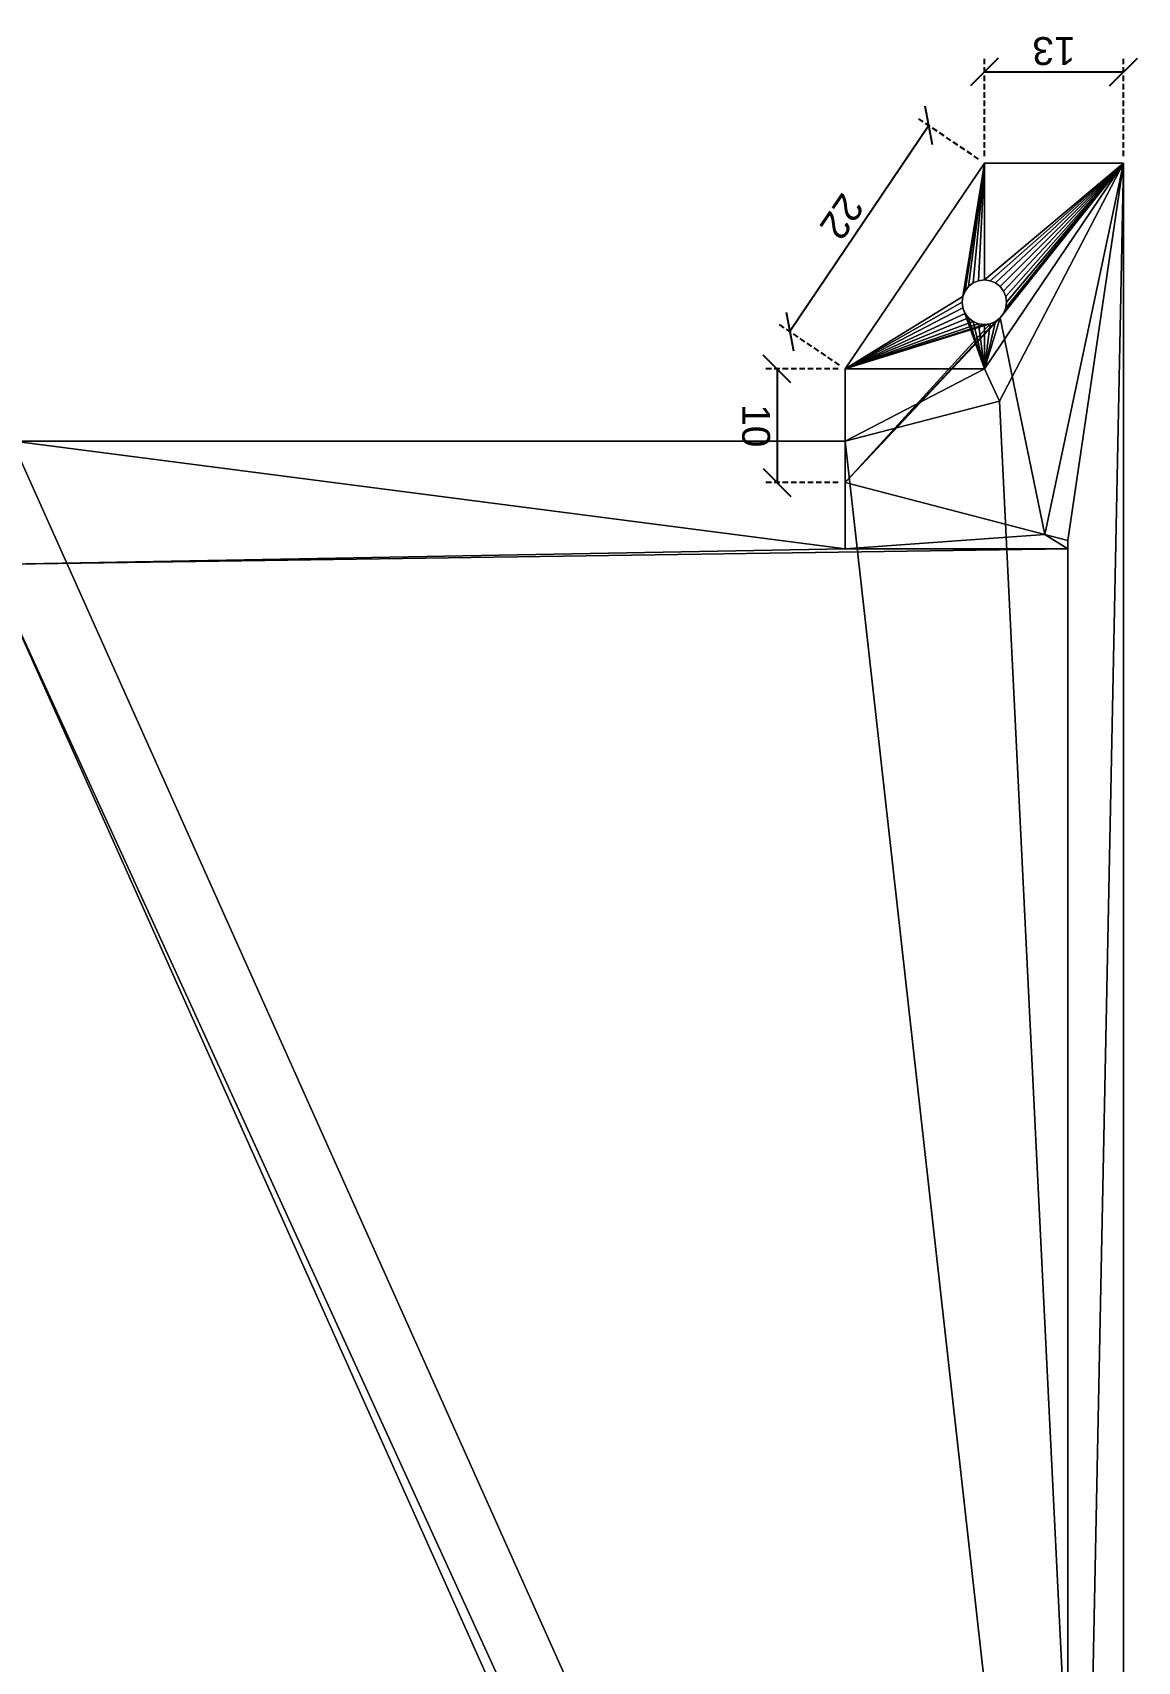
# Model space of a CAD drawing. Header units: millimetres. Extents: x -38752 to -34801, y 260924 to 263752.
# Drawn here: x -38123.8 to -38024.5, y 263022.2 to 263168.6 of the extents above; entities that cross this region are included whole.
import ezdxf

# ---------------------------------------------------------------- set-up
doc = ezdxf.new("R2010")
doc.units = ezdxf.units.MM
doc.linetypes.add('DASHED', pattern=[0.75, 0.5, -0.25])
doc.layers.get('0').update_dxf_attribs({"lineweight": 9})
doc.layers.add('0.05', color=2, linetype='Continuous', lineweight=5)
doc.layers.add('0.09', color=1, linetype='Continuous', lineweight=9)
doc.styles.get("Standard").update_dxf_attribs({"font": 'arial.ttf'})
doc.dimstyles.new('Annotative', dxfattribs={"dimscale": 0, "dimtxt": 2.5, "dimasz": 2.5, "dimexe": 1.25, "dimexo": 0.625, "dimtad": 1, "dimdec": 0, "dimtxsty": 'Standard', "dimblk": 'OBLIQUE', "dimcen": 2.5, "dimclrd": 256, "dimclre": 7, "dimadec": 0, "dimazin": 0, "dimtfac": 1, "dimtdec": 0, "dimtmove": 0, "dimatfit": 3, "dimfxl": 1, "dimarcsym": 0})

# ---------------------------------------------------------------- blocks, each defined once
blk = doc.blocks.new('_Oblique')
at = {"color": 0, "linetype": 'ByBlock', "lineweight": -2}
blk.add_line((-0.5, -0.5), (0.5, 0.5), dxfattribs=at)
blk = doc.blocks.new('*D94')
at = {"layer": '0.05', "color": 7, "linetype": 'DASHED', "lineweight": -2, "transparency": 16777216}
for p, q in [((-38038.78816257177, 263157.2018995011), (-38044.29274291861, 263160.9212105464)), ((-38051.2881625718, 263138.7018995013), (-38056.79274291861, 263142.4212105465))]:
    blk.add_line(p, q, dxfattribs=at)
at = {"layer": '0.05', "lineweight": -2, "transparency": 16777216}
blk.add_line((-38043.25700670773, 263160.2213887823), (-38055.75700670773, 263141.7213887824), dxfattribs=at)
at = {"layer": 'Defpoints', "color": 0, "transparency": 16777216}
for p in [(-38038.27029446633, 263156.8519886191), (-38055.75700670773, 263141.7213887824), (-38050.77029446639, 263138.3519886193)]:
    blk.add_point(p, dxfattribs=at)
at = {"layer": '0.05', "lineweight": -2, "transparency": 16777216, "xscale": 2.5, "yscale": 2.5, "zscale": 2.5}
for p, rotation in [((-38043.25700670773, 263160.2213887823), 55.95406264326201), ((-38055.75700670773, 263141.7213887824), 235.954062643262)]:
    blk.add_blockref('_Oblique', p, dxfattribs=dict(at, rotation=rotation))
at = {"layer": '0.05', "color": 0, "transparency": 16777216, "insert": (-38051.06485005356, 263152.0239856376), "char_height": 2.5, "attachment_point": 5, "rotation": 235.954062643262}
blk.add_mtext('22', dxfattribs=at)
blk = doc.blocks.new('*D95')
at = {"layer": '0.05', "color": 7, "linetype": 'DASHED', "lineweight": -2, "transparency": 16777216}
for p, q in [((-38051.3952944663, 263138.3519886191), (-38058.14743971484, 263138.3519886191)), ((-38051.39529446631, 263128.1519886191), (-38058.14743971485, 263128.1519886191))]:
    blk.add_line(p, q, dxfattribs=at)
at = {"layer": '0.05', "lineweight": -2, "transparency": 16777216}
blk.add_line((-38056.89743971484, 263138.3519886191), (-38056.89743971485, 263128.1519886191), dxfattribs=at)
at = {"layer": 'Defpoints', "color": 0, "transparency": 16777216}
for p in [(-38050.77029446633, 263138.3519886192), (-38056.8974397149, 263128.1519886191), (-38050.77029446635, 263128.1519886191)]:
    blk.add_point(p, dxfattribs=at)
at = {"layer": '0.05', "lineweight": -2, "transparency": 16777216, "xscale": 2.5, "yscale": 2.5, "zscale": 2.5}
for p, rotation in [((-38056.89743971484, 263138.3519886191), 89.99999999998083), ((-38056.89743971485, 263128.1519886191), 269.9999999999808)]:
    blk.add_blockref('_Oblique', p, dxfattribs=dict(at, rotation=rotation))
at = {"layer": '0.05', "color": 0, "transparency": 16777216, "insert": (-38058.7988721842, 263133.2519886191), "char_height": 2.5, "attachment_point": 5, "rotation": 269.9999999999808}
blk.add_mtext('10', dxfattribs=at)
blk = doc.blocks.new('*D96')
at = {"layer": '0.05', "color": 7, "linetype": 'DASHED', "lineweight": -2, "transparency": 16777216}
for p, q in [((-38038.27029446631, 263157.4769886191), (-38038.27029446631, 263166.2858033155)), ((-38025.77029446631, 263157.4769886191), (-38025.77029446631, 263166.2858033155))]:
    blk.add_line(p, q, dxfattribs=at)
at = {"layer": '0.05', "lineweight": -2, "transparency": 16777216}
blk.add_line((-38025.77029446631, 263165.0358033155), (-38038.27029446631, 263165.0358033155), dxfattribs=at)
at = {"layer": 'Defpoints', "color": 0, "transparency": 16777216}
for p in [(-38038.27029446632, 263165.0358033155), (-38038.27029446632, 263156.8519886192), (-38025.77029446632, 263156.8519886191)]:
    blk.add_point(p, dxfattribs=at)
at = {"layer": '0.05', "lineweight": -2, "transparency": 16777216, "xscale": 2.5, "yscale": 2.5, "zscale": 2.5}
for p, rotation in [((-38038.27029446631, 263165.0358033155), 179.9999999999951), ((-38025.77029446631, 263165.0358033155), 359.9999999999951)]:
    blk.add_blockref('_Oblique', p, dxfattribs=dict(at, rotation=rotation))
at = {"layer": '0.05', "color": 0, "transparency": 16777216, "insert": (-38032.02029446627, 263166.9380884451), "char_height": 2.5, "attachment_point": 5, "rotation": 179.99999999999517}
blk.add_mtext('13', dxfattribs=at)

msp = doc.modelspace()

# ---------------------------------------------------------------- linework, layer by layer
at = {"extrusion": (2.491844937334312e-13, 1, -4.440892098637425e-16)}
for p, q in [((-38050.77029446633, 263138.3519886191, 5.000000000023533), (-38038.27029446633, 263156.8519886191, 5.000000000016769)), ((-38050.77029446633, 263138.3519886191), (-38038.27029446633, 263156.8519886191)), ((-38025.77029446632, 263156.851988619, 5.000000000016797), (-38038.27029446633, 263156.8519886191, 5.000000000016769)), ((-38025.77029446632, 263156.851988619), (-38038.27029446633, 263156.8519886191)), ((-38038.27029446633, 263156.8519886191, 5.000000000016769), (-38038.27029446633, 263156.8519886191)), ((-38038.27029446633, 263138.3519886191, 5.000000000018304), (-38025.77029446632, 263156.851988619, 5.000000000016797)), ((-38036.9226847652, 263135.4523671413, 16.1523902988904), (-38025.77029446632, 263156.851988619, 5.000000000016797)), ((-38025.77029446632, 263156.851988619, 5.000000000016797), (-38025.77029446639, 262908.871988619, 5.000000000006509)), ((-38025.77029446632, 263156.851988619), (-38025.77029446638, 262908.871988619)), ((-38025.77029446632, 263156.851988619, 5.000000000016797), (-38025.77029446632, 263156.851988619)), ((-38038.78793255653, 263146.2838402716, 5.000000000019298), (-38038.78793255653, 263146.2838402716)), ((-38038.27029446633, 263146.3519886191, 5.000000000018161), (-38038.27029446633, 263146.3519886191)), ((-38037.75265637612, 263146.2838402716, 5.000000000018446), (-38037.75265637612, 263146.2838402716)), ((-38040.2021461189, 263144.8696267092, 5.000000000018673), (-38040.2021461189, 263144.8696267092)), ((-38040.00234527388, 263145.3519886191, 5.000000000019384), (-38040.0023452739, 263145.3519886191)), ((-38039.68450802869, 263145.7662021814, 5.000000000018588), (-38039.68450802869, 263145.7662021814)), ((-38039.27029446633, 263146.0840394267, 5.000000000018531), (-38039.27029446633, 263146.0840394267)), ((-38037.27029446633, 263146.0840394266, 5.000000000018446), (-38037.27029446633, 263146.0840394266)), ((-38036.85608090395, 263145.7662021814, 5.000000000018417), (-38036.85608090395, 263145.7662021814)), ((-38036.53824365875, 263145.3519886191, 5.000000000018446), (-38036.53824365877, 263145.3519886191)), ((-38036.33844281374, 263144.8696267092, 5.000000000019241), (-38036.33844281374, 263144.8696267092)), ((-38040.27029446633, 263144.351988619, 5.000000000018616), (-38040.27029446633, 263144.351988619)), ((-38040.2021461189, 263143.8343505288, 5.000000000018701), (-38040.2021461189, 263143.8343505288)), ((-38040.0023452739, 263143.3519886191, 5.000000000019526), (-38040.0023452739, 263143.3519886191)), ((-38036.53824365875, 263143.3519886191, 5.000000000018559), (-38036.53824365877, 263143.3519886191)), ((-38036.33844281374, 263143.8343505288, 5.000000000018503), (-38036.33844281375, 263143.8343505288)), ((-38036.27029446633, 263144.3519886191, 5.00000000001927), (-38036.27029446633, 263144.3519886191)), ((-38039.68450802869, 263142.9377750568, 5.000000000018758), (-38039.68450802869, 263142.9377750568)), ((-38039.27029446633, 263142.6199378115, 5.000000000018758), (-38039.27029446633, 263142.6199378115)), ((-38038.78793255653, 263142.4201369665, 5.00000000001873), (-38038.78793255653, 263142.4201369665)), ((-38038.27029446633, 263142.3519886191, 5.00000000001836), (-38038.27029446633, 263142.3519886191)), ((-38037.75265637612, 263142.4201369665, 5.000000000018673), (-38037.75265637612, 263142.4201369665)), ((-38037.27029446633, 263142.6199378115, 5.000000000018645), (-38037.27029446633, 263142.6199378115)), ((-38036.85608090395, 263142.9377750568, 5.000000000018588), (-38036.85608090395, 263142.9377750568)), ((-38050.77029446633, 263138.3519886191, 5.000000000023533), (-38050.77029446633, 263138.3519886191)), ((-38050.77029446633, 263138.3519886191), (-38050.77029446633, 263128.1519886191)), ((-38050.77029446633, 263138.3519886191, 5.000000000023533), (-38050.77029446633, 263131.8519886191, 30.0000000000484)), ((-38038.27029446633, 263138.3519886191, 5.000000000018304), (-38050.77029446633, 263138.3519886191, 5.000000000023533)), ((-38036.9226847652, 263135.4523671413, 16.1523902988904), (-38038.27029446633, 263138.3519886191, 5.000000000018304)), ((-38050.77029446633, 263131.8519886191, 30.0000000000484), (-38036.9226847652, 263135.4523671413, 16.1523902988904)), ((-38125.62693880319, 263131.8519886191, 104.8566443369325), (-38122.09140489726, 263131.8519886191, 101.3211104310002)), ((-38125.48860628497, 263131.8519886191, 97.64724400683345), (-38050.77029446633, 263131.8519886191, 22.92893218817461)), ((-38122.09140489726, 263131.8519886191, 101.3211104310002), (-38052.18450802872, 263131.8519886191, 31.41421356242112)), ((-38052.18450802872, 263131.8519886191, 31.41421356242112), (-38050.77029446633, 263131.8519886191, 30.0000000000484)), ((-38050.77029446633, 263131.8519886191, 22.92893218817461), (-38050.77029446635, 263122.1904662502, 22.92893218817322)), ((-38050.77029446633, 263131.8519886191, 22.92893218817461), (-38050.77029446633, 263131.8519886191, 30.0000000000484)), ((-38050.77029446633, 263128.1519886191), (-38050.77029446635, 263122.1904662502, 22.92893218817322)), ((-38050.77029446633, 263128.1519886191), (-38032.84136227817, 263123.4904662502)), ((-38032.84136227817, 263123.4904662502), (-38030.77029446633, 263122.9519886191)), ((-38030.77029446639, 262908.871988619), (-38030.77029446633, 263122.9519886191)), ((-38030.77029446633, 263122.1904662502, 2.928932188172581), (-38030.77029446633, 263122.9519886191)), ((-38050.77029446635, 263122.1904662502, 22.92893218817322), (-38030.77029446633, 263122.1904662502, 2.928932188172581)), ((-38030.77029446638, 262908.8719886192, 2.928932188138816), (-38030.77029446633, 263122.1904662502, 2.928932188172581))]:
    msp.add_line(p, q, dxfattribs=at)
for points in [[(-38040.2702944663, 263144.3519886191, 5.000000000018616), (-38040.20214611889, 263144.8696267093, 5.000000000018673), (-38040.00234527387, 263145.3519886191, 5.000000000019384), (-38039.68450802866, 263145.7662021815, 5.000000000018588), (-38039.2702944663, 263146.0840394268, 5.000000000018531), (-38038.78793255652, 263146.2838402717, 5.000000000019298), (-38038.2702944663, 263146.3519886191, 5.000000000018161), (-38037.75265637611, 263146.2838402717, 5.000000000018446), (-38037.2702944663, 263146.0840394267, 5.000000000018446), (-38036.85608090392, 263145.7662021815, 5.000000000018417), (-38036.53824365874, 263145.3519886191, 5.000000000018446), (-38036.33844281374, 263144.8696267093, 5.000000000019241), (-38036.2702944663, 263144.3519886191, 5.00000000001927), (-38036.33844281374, 263143.8343505288, 5.000000000018503), (-38036.53824365874, 263143.3519886191, 5.000000000018559), (-38036.85608090393, 263142.9377750568, 5.000000000018588), (-38037.2702944663, 263142.6199378115, 5.000000000018645), (-38037.75265637611, 263142.4201369666, 5.000000000018673), (-38038.2702944663, 263142.3519886191, 5.00000000001836), (-38038.78793255652, 263142.4201369666, 5.00000000001873), (-38039.2702944663, 263142.6199378115, 5.000000000018758), (-38039.68450802869, 263142.9377750568, 5.000000000018758), (-38040.00234527387, 263143.3519886191, 5.000000000019526), (-38040.2021461189, 263143.8343505288, 5.000000000018701), (-38040.2702944663, 263144.3519886191, 5.000000000018616)], [(-38039.68450802869, 263145.7662021815, 2.020783540501725e-11), (-38039.2702944663, 263146.0840394268, 2.015099198615644e-11), (-38038.78793255652, 263146.2838402717, 2.088995643134695e-11), (-38038.2702944663, 263146.3519886191, 1.975308805413079e-11), (-38037.75265637611, 263146.2838402717, 2.003730514843483e-11), (-38037.2702944663, 263146.0840394267, 2.006572685786523e-11), (-38036.85608090393, 263145.7662021815, 2.003730514843483e-11), (-38036.53824365874, 263145.3519886191, 2.006572685786523e-11), (-38036.33844281374, 263144.8696267093, 2.083311301248614e-11), (-38036.2702944663, 263144.3519886191, 2.088995643134695e-11), (-38036.33844281374, 263143.8343505288, 2.017941369558685e-11), (-38036.53824365874, 263143.3519886191, 2.017941369558685e-11), (-38036.85608090395, 263142.9377750568, 2.020783540501725e-11), (-38037.2702944663, 263142.6199378115, 2.023625711444765e-11), (-38037.75265637611, 263142.4201369666, 2.026467882387806e-11), (-38038.2702944663, 263142.3519886191, 1.995204002014361e-11), (-38038.78793255652, 263142.4201369666, 2.040678737103008e-11), (-38039.2702944663, 263142.6199378115, 2.037836566159967e-11), (-38039.68450802869, 263142.9377750568, 2.037836566159967e-11), (-38040.00234527387, 263143.3519886191, 2.114575181622058e-11), (-38040.2021461189, 263143.8343505288, 2.032152224273887e-11), (-38040.2702944663, 263144.3519886191, 2.020783540501725e-11), (-38040.2021461189, 263144.8696267093, 2.029310053330846e-11), (-38040.00234527388, 263145.3519886191, 2.100364326906856e-11), (-38039.68450802869, 263145.7662021815, 2.020783540501725e-11)]]:
    msp.add_polyline3d(points)

# ---------------------------------------------------------------- dimensions: what is measured, and where the dimension line sits
at = {"layer": '0.05'}
for p1, p2, distance, picture, middle in [((-38025.77029446631, 263156.8519886191), (-38038.27029446631, 263156.8519886191), -8.183814696443733, '*D96', (-38032.02029446627, 263166.9380884451)), ((-38050.77029446633, 263138.3519886191), (-38050.77029446633, 263128.1519886191), -6.127145248567103, '*D95', (-38058.7988721842, 263133.2519886191))]:
    dim = msp.add_aligned_dim(p1=p1, p2=p2, distance=distance, dimstyle='Annotative', override={"dimtad": 2}, dxfattribs=at)
    dim.commit()
    dim.dimension.update_dxf_attribs({"geometry": picture, "text_midpoint": middle})
dim = msp.add_linear_dim(base=(-38055.75700670773, 263141.7213887824), p1=(-38038.27029446633, 263156.8519886191), p2=(-38050.77029446635, 263138.3519886193), angle=235.954062643262, dimstyle='Annotative', override={"dimtad": 2}, dxfattribs=at)
dim.commit()
dim.dimension.update_dxf_attribs({"geometry": '*D94', "text_midpoint": (-38051.06485005356, 263152.0239856376)})

# ---------------------------------------------------------------- meshes
at = {"layer": '0.09'}
mesh = msp.add_polyface(dxfattribs=at)
corners = [(-38052.1845080287, 263131.8519886191, 31.41421356242112), (-38050.77029446633, 263131.8519886191, 30.0000000000484), (-38122.09140489725, 263131.8519886191, 101.3211104310002), (-38125.62693880337, 262881.8719886192, 104.8566443369355), (-38025.77029446636, 262908.8719886192, 5.000000000006509), (-38025.77029446639, 262881.8719886192, 5.000000000024102), (-38125.62693880318, 263131.8519886191, 104.8566443369325), (-38036.92268476517, 263135.4523671413, 16.1523902988904), (-38025.7702944663, 263156.8519886191, 5.000000000016797)]
mesh.append_faces([[corners[k] for k in face] for face in [(3, 4, 5), (4, 7, 8)]], dxfattribs={"vtx0": -1})
mesh.append_faces([[corners[k] for k in face] for face in [(4, 6, 1)]], dxfattribs={"vtx0": -1, "vtx1": -1, "vtx2": -1})
mesh.append_faces([[corners[k] for k in face] for face in [(4, 3, 6), (4, 1, 7), (1, 6, 2)]], dxfattribs={"vtx0": -1, "vtx2": -1})
mesh.append_faces([[corners[k] for k in face] for face in [(0, 1, 2)]], dxfattribs={"vtx1": -1})
mesh = msp.add_polyface(dxfattribs=at)
corners = [(-38025.7702944663, 263156.8519886191), (-38030.77029446636, 262908.8719886192), (-38025.77029446636, 262908.871988619), (-38030.7702944663, 263122.9519886191), (-38032.84136227817, 263123.4904662502), (-38036.85608090395, 263142.9377750568), (-38050.77029446633, 263128.1519886192), (-38037.2702944663, 263142.6199378115), (-38037.75265637611, 263142.4201369666), (-38050.77029446633, 263138.3519886191), (-38038.2702944663, 263142.3519886191), (-38036.53824365874, 263143.3519886191), (-38036.33844281374, 263143.8343505288), (-38036.2702944663, 263144.3519886191), (-38036.33844281374, 263144.8696267093), (-38036.53824365874, 263145.3519886191), (-38036.85608090393, 263145.7662021815), (-38037.2702944663, 263146.0840394267), (-38037.75265637611, 263146.2838402717), (-38038.2702944663, 263146.3519886191), (-38040.2021461189, 263144.8696267093), (-38038.2702944663, 263156.8519886191), (-38040.2702944663, 263144.3519886191), (-38040.2021461189, 263143.8343505288), (-38040.00234527387, 263143.3519886191), (-38039.68450802869, 263142.9377750568), (-38039.2702944663, 263142.6199378115), (-38038.78793255652, 263142.4201369666), (-38040.00234527388, 263145.3519886191), (-38039.68450802869, 263145.7662021815), (-38039.2702944663, 263146.0840394268), (-38038.78793255652, 263146.2838402717)]
mesh.append_faces([[corners[k] for k in face] for face in [(0, 1, 2)]], dxfattribs={"vtx0": -1})
mesh.append_faces([[corners[k] for k in face] for face in [(1, 0, 3), (3, 0, 4), (4, 5, 6), (6, 8, 9), (5, 0, 11), (11, 0, 12), (12, 0, 13), (13, 0, 14), (14, 0, 15), (15, 0, 16), (16, 0, 17), (17, 0, 18), (18, 0, 19), (9, 20, 21), (20, 9, 22), (22, 9, 23), (23, 9, 24), (24, 9, 25), (25, 9, 26), (26, 9, 27), (27, 9, 10), (21, 19, 0)]], dxfattribs={"vtx0": -1, "vtx1": -1})
mesh.append_faces([[corners[k] for k in face] for face in [(4, 0, 5)]], dxfattribs={"vtx0": -1, "vtx1": -1, "vtx2": -1})
mesh.append_faces([[corners[k] for k in face] for face in [(6, 5, 7), (6, 7, 8), (9, 8, 10), (21, 20, 28), (21, 28, 29), (21, 29, 30), (21, 30, 31), (21, 31, 19)]], dxfattribs={"vtx0": -1, "vtx2": -1})
mesh = msp.add_polyface(dxfattribs=at)
corners = [(-38050.77029446633, 263138.3519886191), (-38038.2702944663, 263156.8519886191, 5.000000000016769), (-38050.77029446632, 263138.3519886191, 5.000000000023533), (-38038.2702944663, 263156.8519886191)]
mesh.append_faces([[corners[k] for k in face] for face in [(0, 1, 2), (1, 0, 3)]], dxfattribs={"vtx0": -1})
mesh = msp.add_polyface(dxfattribs=at)
corners = [(-38050.77029446632, 263138.3519886191, 5.000000000023533), (-38040.2021461189, 263143.8343505288, 5.000000000018701), (-38038.2702944663, 263138.3519886191, 5.000000000018304), (-38040.2702944663, 263144.3519886191, 5.000000000018616), (-38040.20214611889, 263144.8696267093, 5.000000000018673), (-38038.2702944663, 263156.8519886191, 5.000000000016769), (-38040.00234527387, 263143.3519886191, 5.000000000019526), (-38039.68450802869, 263142.9377750568, 5.000000000018758), (-38039.2702944663, 263142.6199378115, 5.000000000018758), (-38038.78793255652, 263142.4201369666, 5.00000000001873), (-38038.2702944663, 263142.3519886191, 5.00000000001836), (-38040.00234527387, 263145.3519886191, 5.000000000019384), (-38039.68450802866, 263145.7662021815, 5.000000000018588), (-38039.2702944663, 263146.0840394268, 5.000000000018531), (-38038.78793255652, 263146.2838402717, 5.000000000019298), (-38038.2702944663, 263146.3519886191, 5.000000000018161), (-38025.7702944663, 263156.8519886191, 5.000000000016797), (-38036.85608090393, 263142.9377750568, 5.000000000018588), (-38037.2702944663, 263142.6199378115, 5.000000000018645), (-38037.75265637611, 263142.4201369666, 5.000000000018673), (-38036.53824365874, 263143.3519886191, 5.000000000018559), (-38036.33844281374, 263143.8343505288, 5.000000000018503), (-38036.2702944663, 263144.3519886191, 5.00000000001927), (-38036.33844281374, 263144.8696267093, 5.000000000019241), (-38036.53824365874, 263145.3519886191, 5.000000000018446), (-38036.85608090392, 263145.7662021815, 5.000000000018417), (-38037.2702944663, 263146.0840394267, 5.000000000018446), (-38037.75265637611, 263146.2838402717, 5.000000000018446)]
mesh.append_faces([[corners[k] for k in face] for face in [(0, 1, 2), (1, 0, 3), (3, 0, 4), (4, 5, 11), (11, 5, 12), (12, 5, 13), (13, 5, 14), (14, 5, 15), (2, 17, 16), (17, 2, 18), (18, 2, 19), (19, 2, 10)]], dxfattribs={"vtx0": -1, "vtx1": -1})
mesh.append_faces([[corners[k] for k in face] for face in [(4, 0, 5), (2, 1, 6), (2, 6, 7), (2, 7, 8), (2, 8, 9), (2, 9, 10), (15, 5, 16), (16, 17, 20), (16, 20, 21), (16, 21, 22), (16, 22, 23), (16, 23, 24), (16, 24, 25), (16, 25, 26), (16, 26, 27), (16, 27, 15)]], dxfattribs={"vtx0": -1, "vtx2": -1})
mesh = msp.add_polyface(dxfattribs=at)
corners = [(-38038.2702944663, 263156.8519886191, 5.000000000016769), (-38025.7702944663, 263156.8519886191), (-38025.7702944663, 263156.8519886191, 5.000000000016797), (-38038.2702944663, 263156.8519886191)]
mesh.append_faces([[corners[k] for k in face] for face in [(0, 1, 2), (1, 0, 3)]], dxfattribs={"vtx0": -1})
mesh = msp.add_polyface(dxfattribs=at)
corners = [(-38025.7702944663, 263156.8519886191, 5.000000000016797), (-38036.92268476517, 263135.4523671413, 16.1523902988904), (-38038.2702944663, 263138.3519886191, 5.000000000018304)]
mesh.append_faces([[corners[k] for k in face] for face in [(0, 1, 2)]])
mesh = msp.add_polyface(dxfattribs=at)
corners = [(-38025.7702944663, 263156.8519886191), (-38025.77029446636, 262908.8719886192, 5.000000000006509), (-38025.7702944663, 263156.8519886191, 5.000000000016797), (-38025.77029446636, 262908.871988619)]
mesh.append_faces([[corners[k] for k in face] for face in [(0, 1, 2), (1, 0, 3)]], dxfattribs={"vtx0": -1})
mesh = msp.add_polyface(dxfattribs=at)
corners = [(-38038.78793255652, 263146.2838402717), (-38039.2702944663, 263146.0840394268, 5.000000000018531), (-38038.78793255652, 263146.2838402717, 5.000000000019298), (-38039.2702944663, 263146.0840394268)]
mesh.append_faces([[corners[k] for k in face] for face in [(0, 1, 2), (1, 0, 3)]], dxfattribs={"vtx0": -1})
mesh = msp.add_polyface(dxfattribs=at)
corners = [(-38038.2702944663, 263146.3519886191), (-38038.78793255652, 263146.2838402717, 5.000000000019298), (-38038.2702944663, 263146.3519886191, 5.000000000018161), (-38038.78793255652, 263146.2838402717)]
mesh.append_faces([[corners[k] for k in face] for face in [(0, 1, 2), (1, 0, 3)]], dxfattribs={"vtx0": -1})
mesh = msp.add_polyface(dxfattribs=at)
corners = [(-38037.75265637611, 263146.2838402717), (-38038.2702944663, 263146.3519886191, 5.000000000018161), (-38037.75265637611, 263146.2838402717, 5.000000000018446), (-38038.2702944663, 263146.3519886191)]
mesh.append_faces([[corners[k] for k in face] for face in [(0, 1, 2), (1, 0, 3)]], dxfattribs={"vtx0": -1})
mesh = msp.add_polyface(dxfattribs=at)
corners = [(-38037.2702944663, 263146.0840394267), (-38037.75265637611, 263146.2838402717, 5.000000000018446), (-38037.2702944663, 263146.0840394267, 5.000000000018446), (-38037.75265637611, 263146.2838402717)]
mesh.append_faces([[corners[k] for k in face] for face in [(0, 1, 2), (1, 0, 3)]], dxfattribs={"vtx0": -1})
mesh = msp.add_polyface(dxfattribs=at)
corners = [(-38040.2021461189, 263144.8696267093), (-38040.2702944663, 263144.3519886191, 5.000000000018616), (-38040.20214611889, 263144.8696267093, 5.000000000018673), (-38040.2702944663, 263144.3519886191)]
mesh.append_faces([[corners[k] for k in face] for face in [(0, 1, 2), (1, 0, 3)]], dxfattribs={"vtx0": -1})
mesh = msp.add_polyface(dxfattribs=at)
corners = [(-38040.00234527388, 263145.3519886191), (-38040.20214611889, 263144.8696267093, 5.000000000018673), (-38040.00234527387, 263145.3519886191, 5.000000000019384), (-38040.2021461189, 263144.8696267093)]
mesh.append_faces([[corners[k] for k in face] for face in [(0, 1, 2), (1, 0, 3)]], dxfattribs={"vtx0": -1})
mesh = msp.add_polyface(dxfattribs=at)
corners = [(-38039.68450802866, 263145.7662021815, 5.000000000018588), (-38040.00234527388, 263145.3519886191), (-38040.00234527387, 263145.3519886191, 5.000000000019384), (-38039.68450802869, 263145.7662021815)]
mesh.append_faces([[corners[k] for k in face] for face in [(0, 1, 2), (1, 0, 3)]], dxfattribs={"vtx0": -1})
mesh = msp.add_polyface(dxfattribs=at)
corners = [(-38039.68450802869, 263145.7662021815), (-38039.2702944663, 263146.0840394268, 5.000000000018531), (-38039.2702944663, 263146.0840394268), (-38039.68450802866, 263145.7662021815, 5.000000000018588)]
mesh.append_faces([[corners[k] for k in face] for face in [(0, 1, 2), (1, 0, 3)]], dxfattribs={"vtx0": -1})
mesh = msp.add_polyface(dxfattribs=at)
corners = [(-38036.85608090393, 263145.7662021815), (-38037.2702944663, 263146.0840394267, 5.000000000018446), (-38036.85608090392, 263145.7662021815, 5.000000000018417), (-38037.2702944663, 263146.0840394267)]
mesh.append_faces([[corners[k] for k in face] for face in [(0, 1, 2), (1, 0, 3)]], dxfattribs={"vtx0": -1})
mesh = msp.add_polyface(dxfattribs=at)
corners = [(-38036.53824365874, 263145.3519886191), (-38036.85608090392, 263145.7662021815, 5.000000000018417), (-38036.53824365874, 263145.3519886191, 5.000000000018446), (-38036.85608090393, 263145.7662021815)]
mesh.append_faces([[corners[k] for k in face] for face in [(0, 1, 2), (1, 0, 3)]], dxfattribs={"vtx0": -1})
mesh = msp.add_polyface(dxfattribs=at)
corners = [(-38036.33844281374, 263144.8696267093), (-38036.53824365874, 263145.3519886191, 5.000000000018446), (-38036.33844281374, 263144.8696267093, 5.000000000019241), (-38036.53824365874, 263145.3519886191)]
mesh.append_faces([[corners[k] for k in face] for face in [(0, 1, 2), (1, 0, 3)]], dxfattribs={"vtx0": -1})
mesh = msp.add_polyface(dxfattribs=at)
corners = [(-38036.2702944663, 263144.3519886191), (-38036.33844281374, 263144.8696267093, 5.000000000019241), (-38036.2702944663, 263144.3519886191, 5.00000000001927), (-38036.33844281374, 263144.8696267093)]
mesh.append_faces([[corners[k] for k in face] for face in [(0, 1, 2), (1, 0, 3)]], dxfattribs={"vtx0": -1})
mesh = msp.add_polyface(dxfattribs=at)
corners = [(-38040.2702944663, 263144.3519886191, 5.000000000018616), (-38040.2021461189, 263143.8343505288), (-38040.2021461189, 263143.8343505288, 5.000000000018701), (-38040.2702944663, 263144.3519886191)]
mesh.append_faces([[corners[k] for k in face] for face in [(0, 1, 2), (1, 0, 3)]], dxfattribs={"vtx0": -1})
mesh = msp.add_polyface(dxfattribs=at)
corners = [(-38040.2021461189, 263143.8343505288, 5.000000000018701), (-38040.00234527387, 263143.3519886191), (-38040.00234527387, 263143.3519886191, 5.000000000019526), (-38040.2021461189, 263143.8343505288)]
mesh.append_faces([[corners[k] for k in face] for face in [(0, 1, 2), (1, 0, 3)]], dxfattribs={"vtx0": -1})
mesh = msp.add_polyface(dxfattribs=at)
corners = [(-38040.00234527387, 263143.3519886191), (-38039.68450802869, 263142.9377750568, 5.000000000018758), (-38040.00234527387, 263143.3519886191, 5.000000000019526), (-38039.68450802869, 263142.9377750568)]
mesh.append_faces([[corners[k] for k in face] for face in [(0, 1, 2), (1, 0, 3)]], dxfattribs={"vtx0": -1})
mesh = msp.add_polyface(dxfattribs=at)
corners = [(-38036.85608090395, 263142.9377750568), (-38036.53824365874, 263143.3519886191, 5.000000000018559), (-38036.85608090393, 263142.9377750568, 5.000000000018588), (-38036.53824365874, 263143.3519886191)]
mesh.append_faces([[corners[k] for k in face] for face in [(0, 1, 2), (1, 0, 3)]], dxfattribs={"vtx0": -1})
mesh = msp.add_polyface(dxfattribs=at)
corners = [(-38036.53824365874, 263143.3519886191), (-38036.33844281374, 263143.8343505288, 5.000000000018503), (-38036.53824365874, 263143.3519886191, 5.000000000018559), (-38036.33844281374, 263143.8343505288)]
mesh.append_faces([[corners[k] for k in face] for face in [(0, 1, 2), (1, 0, 3)]], dxfattribs={"vtx0": -1})
mesh = msp.add_polyface(dxfattribs=at)
corners = [(-38036.33844281374, 263143.8343505288, 5.000000000018503), (-38036.2702944663, 263144.3519886191), (-38036.2702944663, 263144.3519886191, 5.00000000001927), (-38036.33844281374, 263143.8343505288)]
mesh.append_faces([[corners[k] for k in face] for face in [(0, 1, 2), (1, 0, 3)]], dxfattribs={"vtx0": -1})
mesh = msp.add_polyface(dxfattribs=at)
corners = [(-38039.68450802869, 263142.9377750568, 5.000000000018758), (-38039.2702944663, 263142.6199378115), (-38039.2702944663, 263142.6199378115, 5.000000000018758), (-38039.68450802869, 263142.9377750568)]
mesh.append_faces([[corners[k] for k in face] for face in [(0, 1, 2), (1, 0, 3)]], dxfattribs={"vtx0": -1})
mesh = msp.add_polyface(dxfattribs=at)
corners = [(-38039.2702944663, 263142.6199378115, 5.000000000018758), (-38038.78793255652, 263142.4201369666), (-38038.78793255652, 263142.4201369666, 5.00000000001873), (-38039.2702944663, 263142.6199378115)]
mesh.append_faces([[corners[k] for k in face] for face in [(0, 1, 2), (1, 0, 3)]], dxfattribs={"vtx0": -1})
mesh = msp.add_polyface(dxfattribs=at)
corners = [(-38038.78793255652, 263142.4201369666, 5.00000000001873), (-38038.2702944663, 263142.3519886191), (-38038.2702944663, 263142.3519886191, 5.00000000001836), (-38038.78793255652, 263142.4201369666)]
mesh.append_faces([[corners[k] for k in face] for face in [(0, 1, 2), (1, 0, 3)]], dxfattribs={"vtx0": -1})
mesh = msp.add_polyface(dxfattribs=at)
corners = [(-38038.2702944663, 263142.3519886191, 5.00000000001836), (-38037.75265637611, 263142.4201369666), (-38037.75265637611, 263142.4201369666, 5.000000000018673), (-38038.2702944663, 263142.3519886191)]
mesh.append_faces([[corners[k] for k in face] for face in [(0, 1, 2), (1, 0, 3)]], dxfattribs={"vtx0": -1})
mesh = msp.add_polyface(dxfattribs=at)
corners = [(-38037.75265637611, 263142.4201369666, 5.000000000018673), (-38037.2702944663, 263142.6199378115), (-38037.2702944663, 263142.6199378115, 5.000000000018645), (-38037.75265637611, 263142.4201369666)]
mesh.append_faces([[corners[k] for k in face] for face in [(0, 1, 2), (1, 0, 3)]], dxfattribs={"vtx0": -1})
mesh = msp.add_polyface(dxfattribs=at)
corners = [(-38037.2702944663, 263142.6199378115, 5.000000000018645), (-38036.85608090395, 263142.9377750568), (-38036.85608090393, 263142.9377750568, 5.000000000018588), (-38037.2702944663, 263142.6199378115)]
mesh.append_faces([[corners[k] for k in face] for face in [(0, 1, 2), (1, 0, 3)]], dxfattribs={"vtx0": -1})
mesh = msp.add_polyface(dxfattribs=at)
corners = [(-38050.77029446632, 263131.8519886191, 22.92893218817461), (-38050.77029446632, 263138.3519886191, 5.000000000023533), (-38050.77029446633, 263131.8519886191, 30.0000000000484), (-38050.77029446633, 263122.1904662502, 22.92893218817322), (-38050.77029446633, 263128.1519886192), (-38050.77029446633, 263138.3519886191)]
mesh.append_faces([[corners[k] for k in face] for face in [(0, 1, 2), (1, 4, 5)]], dxfattribs={"vtx0": -1})
mesh.append_faces([[corners[k] for k in face] for face in [(1, 0, 3), (1, 3, 4)]], dxfattribs={"vtx0": -1, "vtx2": -1})
mesh = msp.add_polyface(dxfattribs=at)
corners = [(-38050.77029446633, 263131.8519886191, 30.0000000000484), (-38038.2702944663, 263138.3519886191, 5.000000000018304), (-38036.92268476517, 263135.4523671413, 16.1523902988904), (-38050.77029446632, 263138.3519886191, 5.000000000023533)]
mesh.append_faces([[corners[k] for k in face] for face in [(0, 1, 2), (1, 0, 3)]], dxfattribs={"vtx0": -1})
mesh = msp.add_polyface(dxfattribs=at)
corners = [(-38050.77029446633, 263131.8519886191, 30.0000000000484), (-38125.48860628497, 263131.8519886191, 97.64724400683345), (-38050.77029446632, 263131.8519886191, 22.92893218817461), (-38052.1845080287, 263131.8519886191, 31.41421356242112), (-38122.09140489725, 263131.8519886191, 101.3211104310002), (-38125.62693880318, 263131.8519886191, 104.8566443369325), (-38200.4835831401, 263131.8519886191, 22.65226715170594), (-38225.48358314009, 263131.8519886191, 5.00000000002953), (-38218.13585029177, 263131.8519886191, 5.000000000028876), (-38218.13585029177, 263131.8519886191, 4.000000000028876), (-38225.48358314009, 263131.8519886191, 4.00000000002953)]
mesh.append_faces([[corners[k] for k in face] for face in [(0, 1, 2), (9, 7, 10)]], dxfattribs={"vtx0": -1})
mesh.append_faces([[corners[k] for k in face] for face in [(1, 5, 6), (6, 7, 8), (8, 7, 9)]], dxfattribs={"vtx0": -1, "vtx1": -1})
mesh.append_faces([[corners[k] for k in face] for face in [(1, 0, 3), (1, 3, 4), (1, 4, 5), (6, 5, 7)]], dxfattribs={"vtx0": -1, "vtx2": -1})
mesh = msp.add_polyface(dxfattribs=at)
corners = [(-38032.8413622782, 262908.8719886192, 5.000000000019696), (-38054.7965194389, 262881.8719886192, 26.9551571605874), (-38032.84136227822, 262881.8719886192, 5.000000000007589), (-38054.79651943887, 262888.8719886192, 26.95515716058944), (-38123.45536592814, 262888.8719886192, 95.6140036498528), (-38123.45536592815, 262881.8719886192, 95.61400364985099), (-38127.69800661506, 263120.7900127598, 99.85664433693259), (-38127.69800661523, 262881.8719886192, 99.85664433693596), (-38030.77029446636, 262908.8719886192, 2.928932188138816), (-38030.7702944663, 263122.1904662502, 2.928932188172581), (-38050.77029446633, 263122.1904662502, 22.92893218817322), (-38125.48860628497, 263131.8519886191, 97.64724400683345), (-38050.77029446632, 263131.8519886191, 22.92893218817461)]
mesh.append_faces([[corners[k] for k in face] for face in [(0, 1, 2), (5, 6, 7), (11, 10, 12)]], dxfattribs={"vtx0": -1})
mesh.append_faces([[corners[k] for k in face] for face in [(1, 0, 3), (3, 0, 4)]], dxfattribs={"vtx0": -1, "vtx1": -1})
mesh.append_faces([[corners[k] for k in face] for face in [(6, 4, 0)]], dxfattribs={"vtx0": -1, "vtx1": -1, "vtx2": -1})
mesh.append_faces([[corners[k] for k in face] for face in [(6, 5, 4), (6, 0, 8), (6, 8, 9), (6, 9, 10), (10, 11, 6)]], dxfattribs={"vtx0": -1, "vtx2": -1})
mesh = msp.add_polyface(dxfattribs=at)
corners = [(-38032.84136227817, 263123.4904662502), (-38030.7702944663, 263122.1904662502, 2.928932188172581), (-38030.7702944663, 263122.9519886191), (-38050.77029446633, 263122.1904662502, 22.92893218817322), (-38050.77029446633, 263128.1519886192)]
mesh.append_faces([[corners[k] for k in face] for face in [(0, 1, 2), (3, 0, 4)]], dxfattribs={"vtx0": -1})
mesh.append_faces([[corners[k] for k in face] for face in [(1, 0, 3)]], dxfattribs={"vtx0": -1, "vtx1": -1})
mesh = msp.add_polyface(dxfattribs=at)
corners = [(-38030.77029446636, 262908.8719886192, 2.928932188138816), (-38030.7702944663, 263122.9519886191), (-38030.7702944663, 263122.1904662502, 2.928932188172581), (-38030.77029446636, 262908.8719886192)]
mesh.append_faces([[corners[k] for k in face] for face in [(0, 1, 2), (1, 0, 3)]], dxfattribs={"vtx0": -1})

doc.saveas('drawing.dxf')
